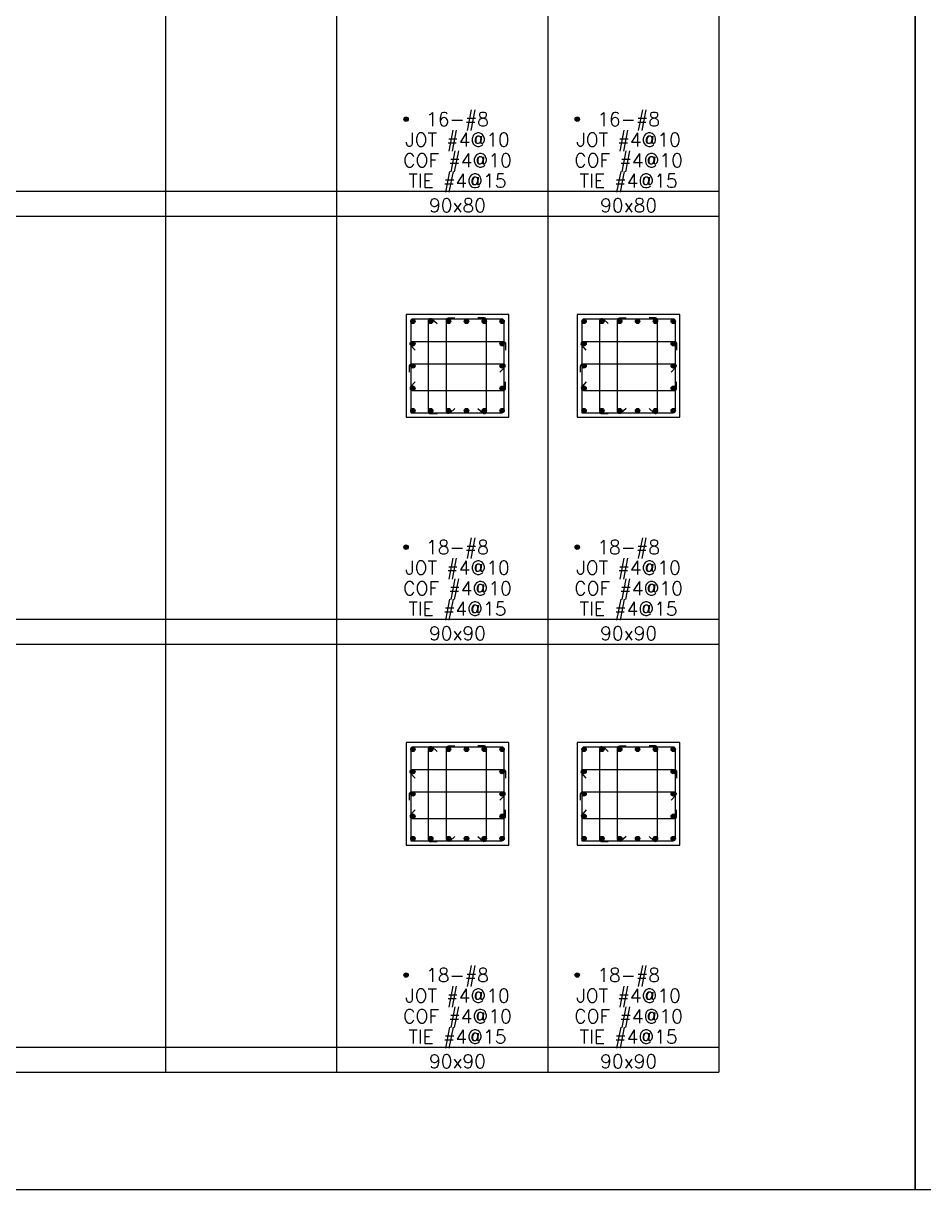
# Model space of a CAD drawing. Header units: millimetres. Extents: x 0 to 31920, y -6088 to 2522.
# Drawn here: x 15178 to 15968, y 0 to 1022 of the extents above; entities that cross this region are included whole.
import ezdxf
from ezdxf.enums import TextEntityAlignment as Align

# ---------------------------------------------------------------- set-up
doc = ezdxf.new("R2010")
doc.units = ezdxf.units.MM
doc.header["$MEASUREMENT"] = 0
for name, color, linetype in [('DwFm', 7, 'Continuous'), ('S-RC', 130, 'Continuous'), ('S-REINF', 6, 'Continuous'), ('S-REINFD', 201, 'Continuous'), ('S-STUD', 1, 'Continuous'), ('S-TEXT', 2, 'Continuous')]:
    doc.layers.add(name, color=color, linetype=linetype)
doc.styles.add('CS4', font='romans.shx', dxfattribs={"width": 0.8, "bigfont": 'lsp.shx'})

# ---------------------------------------------------------------- blocks, each defined once
blk = doc.blocks.new('繪圖範圍')
blk.add_lwpolyline([(0, 51.1), (79.8, 51.1), (79.8, 0), (0, 0)], close=True)

msp = doc.modelspace()

# ---------------------------------------------------------------- hatches: boundary and pattern name
at = {"layer": 'S-REINFD'}
h = msp.add_hatch(color=256, dxfattribs=at)
edge = h.paths.add_edge_path()
edge.add_arc((15513.9, 938), 1.91, 0, 360)
h = msp.add_hatch(color=256, dxfattribs=at)
edge = h.paths.add_edge_path()
edge.add_arc((15663.9, 938), 1.91, 0, 360)
h = msp.add_hatch(color=256, dxfattribs=at)
edge = h.paths.add_edge_path()
edge.add_arc((15519.8, 760.8), 1.91, 0, 360)
h = msp.add_hatch(color=256, dxfattribs=at)
edge = h.paths.add_edge_path()
edge.add_arc((15535.5, 760.8), 1.91, 0, 360)
h = msp.add_hatch(color=256, dxfattribs=at)
edge = h.paths.add_edge_path()
edge.add_arc((15551.1, 760.8), 1.91, 0, 360)
h = msp.add_hatch(color=256, dxfattribs=at)
edge = h.paths.add_edge_path()
edge.add_arc((15566.8, 760.8), 1.91, 0, 360)
h = msp.add_hatch(color=256, dxfattribs=at)
edge = h.paths.add_edge_path()
edge.add_arc((15582.4, 760.8), 1.91, 0, 360)
h = msp.add_hatch(color=256, dxfattribs=at)
edge = h.paths.add_edge_path()
edge.add_arc((15598, 760.8), 1.91, 0, 360)
h = msp.add_hatch(color=256, dxfattribs=at)
edge = h.paths.add_edge_path()
edge.add_arc((15669.8, 760.8), 1.91, 0, 360)
h = msp.add_hatch(color=256, dxfattribs=at)
edge = h.paths.add_edge_path()
edge.add_arc((15685.5, 760.8), 1.91, 0, 360)
h = msp.add_hatch(color=256, dxfattribs=at)
edge = h.paths.add_edge_path()
edge.add_arc((15701.1, 760.8), 1.91, 0, 360)
h = msp.add_hatch(color=256, dxfattribs=at)
edge = h.paths.add_edge_path()
edge.add_arc((15716.8, 760.8), 1.91, 0, 360)
h = msp.add_hatch(color=256, dxfattribs=at)
edge = h.paths.add_edge_path()
edge.add_arc((15732.4, 760.8), 1.91, 0, 360)
h = msp.add_hatch(color=256, dxfattribs=at)
edge = h.paths.add_edge_path()
edge.add_arc((15748, 760.8), 1.91, 0, 360)
h = msp.add_hatch(color=256, dxfattribs=at)
edge = h.paths.add_edge_path()
edge.add_arc((15519.8, 741.3), 1.91, 0, 360)
h = msp.add_hatch(color=256, dxfattribs=at)
edge = h.paths.add_edge_path()
edge.add_arc((15598, 741.3), 1.91, 0, 360)
h = msp.add_hatch(color=256, dxfattribs=at)
edge = h.paths.add_edge_path()
edge.add_arc((15669.8, 741.3), 1.91, 0, 360)
h = msp.add_hatch(color=256, dxfattribs=at)
edge = h.paths.add_edge_path()
edge.add_arc((15748, 741.3), 1.91, 0, 360)
h = msp.add_hatch(color=256, dxfattribs=at)
edge = h.paths.add_edge_path()
edge.add_arc((15519.8, 721.8), 1.91, 0, 360)
h = msp.add_hatch(color=256, dxfattribs=at)
edge = h.paths.add_edge_path()
edge.add_arc((15598, 721.8), 1.91, 0, 360)
h = msp.add_hatch(color=256, dxfattribs=at)
edge = h.paths.add_edge_path()
edge.add_arc((15669.8, 721.8), 1.91, 0, 360)
h = msp.add_hatch(color=256, dxfattribs=at)
edge = h.paths.add_edge_path()
edge.add_arc((15748, 721.8), 1.91, 0, 360)
h = msp.add_hatch(color=256, dxfattribs=at)
edge = h.paths.add_edge_path()
edge.add_arc((15519.8, 702.2), 1.91, 0, 360)
h = msp.add_hatch(color=256, dxfattribs=at)
edge = h.paths.add_edge_path()
edge.add_arc((15598, 702.2), 1.91, 0, 360)
h = msp.add_hatch(color=256, dxfattribs=at)
edge = h.paths.add_edge_path()
edge.add_arc((15669.8, 702.2), 1.91, 0, 360)
h = msp.add_hatch(color=256, dxfattribs=at)
edge = h.paths.add_edge_path()
edge.add_arc((15748, 702.2), 1.91, 0, 360)
h = msp.add_hatch(color=256, dxfattribs=at)
edge = h.paths.add_edge_path()
edge.add_arc((15519.8, 682.7), 1.91, 0, 360)
h = msp.add_hatch(color=256, dxfattribs=at)
edge = h.paths.add_edge_path()
edge.add_arc((15535.5, 682.7), 1.91, 0, 360)
h = msp.add_hatch(color=256, dxfattribs=at)
edge = h.paths.add_edge_path()
edge.add_arc((15551.1, 682.7), 1.91, 0, 360)
h = msp.add_hatch(color=256, dxfattribs=at)
edge = h.paths.add_edge_path()
edge.add_arc((15566.8, 682.7), 1.91, 0, 360)
h = msp.add_hatch(color=256, dxfattribs=at)
edge = h.paths.add_edge_path()
edge.add_arc((15582.4, 682.7), 1.91, 0, 360)
h = msp.add_hatch(color=256, dxfattribs=at)
edge = h.paths.add_edge_path()
edge.add_arc((15598, 682.7), 1.91, 0, 360)
h = msp.add_hatch(color=256, dxfattribs=at)
edge = h.paths.add_edge_path()
edge.add_arc((15669.8, 682.7), 1.91, 0, 360)
h = msp.add_hatch(color=256, dxfattribs=at)
edge = h.paths.add_edge_path()
edge.add_arc((15685.5, 682.7), 1.91, 0, 360)
h = msp.add_hatch(color=256, dxfattribs=at)
edge = h.paths.add_edge_path()
edge.add_arc((15701.1, 682.7), 1.91, 0, 360)
h = msp.add_hatch(color=256, dxfattribs=at)
edge = h.paths.add_edge_path()
edge.add_arc((15716.8, 682.7), 1.91, 0, 360)
h = msp.add_hatch(color=256, dxfattribs=at)
edge = h.paths.add_edge_path()
edge.add_arc((15732.4, 682.7), 1.91, 0, 360)
h = msp.add_hatch(color=256, dxfattribs=at)
edge = h.paths.add_edge_path()
edge.add_arc((15748, 682.7), 1.91, 0, 360)
h = msp.add_hatch(color=256, dxfattribs=at)
edge = h.paths.add_edge_path()
edge.add_arc((15513.9, 563), 1.91, 0, 360)
h = msp.add_hatch(color=256, dxfattribs=at)
edge = h.paths.add_edge_path()
edge.add_arc((15663.9, 563), 1.91, 0, 360)
h = msp.add_hatch(color=256, dxfattribs=at)
edge = h.paths.add_edge_path()
edge.add_arc((15519.8, 385.8), 1.91, 0, 360)
h = msp.add_hatch(color=256, dxfattribs=at)
edge = h.paths.add_edge_path()
edge.add_arc((15535.5, 385.8), 1.91, 0, 360)
h = msp.add_hatch(color=256, dxfattribs=at)
edge = h.paths.add_edge_path()
edge.add_arc((15551.1, 385.8), 1.91, 0, 360)
h = msp.add_hatch(color=256, dxfattribs=at)
edge = h.paths.add_edge_path()
edge.add_arc((15566.8, 385.8), 1.91, 0, 360)
h = msp.add_hatch(color=256, dxfattribs=at)
edge = h.paths.add_edge_path()
edge.add_arc((15582.4, 385.8), 1.91, 0, 360)
h = msp.add_hatch(color=256, dxfattribs=at)
edge = h.paths.add_edge_path()
edge.add_arc((15598, 385.8), 1.91, 0, 360)
h = msp.add_hatch(color=256, dxfattribs=at)
edge = h.paths.add_edge_path()
edge.add_arc((15669.8, 385.8), 1.91, 0, 360)
h = msp.add_hatch(color=256, dxfattribs=at)
edge = h.paths.add_edge_path()
edge.add_arc((15685.5, 385.8), 1.91, 0, 360)
h = msp.add_hatch(color=256, dxfattribs=at)
edge = h.paths.add_edge_path()
edge.add_arc((15701.1, 385.8), 1.91, 0, 360)
h = msp.add_hatch(color=256, dxfattribs=at)
edge = h.paths.add_edge_path()
edge.add_arc((15716.8, 385.8), 1.91, 0, 360)
h = msp.add_hatch(color=256, dxfattribs=at)
edge = h.paths.add_edge_path()
edge.add_arc((15732.4, 385.8), 1.91, 0, 360)
h = msp.add_hatch(color=256, dxfattribs=at)
edge = h.paths.add_edge_path()
edge.add_arc((15748, 385.8), 1.91, 0, 360)
h = msp.add_hatch(color=256, dxfattribs=at)
edge = h.paths.add_edge_path()
edge.add_arc((15519.8, 366.3), 1.91, 0, 360)
h = msp.add_hatch(color=256, dxfattribs=at)
edge = h.paths.add_edge_path()
edge.add_arc((15598, 366.3), 1.91, 0, 360)
h = msp.add_hatch(color=256, dxfattribs=at)
edge = h.paths.add_edge_path()
edge.add_arc((15669.8, 366.3), 1.91, 0, 360)
h = msp.add_hatch(color=256, dxfattribs=at)
edge = h.paths.add_edge_path()
edge.add_arc((15748, 366.3), 1.91, 0, 360)
h = msp.add_hatch(color=256, dxfattribs=at)
edge = h.paths.add_edge_path()
edge.add_arc((15519.8, 346.8), 1.91, 0, 360)
h = msp.add_hatch(color=256, dxfattribs=at)
edge = h.paths.add_edge_path()
edge.add_arc((15598, 346.8), 1.91, 0, 360)
h = msp.add_hatch(color=256, dxfattribs=at)
edge = h.paths.add_edge_path()
edge.add_arc((15669.8, 346.8), 1.91, 0, 360)
h = msp.add_hatch(color=256, dxfattribs=at)
edge = h.paths.add_edge_path()
edge.add_arc((15748, 346.8), 1.91, 0, 360)
h = msp.add_hatch(color=256, dxfattribs=at)
edge = h.paths.add_edge_path()
edge.add_arc((15519.8, 327.2), 1.91, 0, 360)
h = msp.add_hatch(color=256, dxfattribs=at)
edge = h.paths.add_edge_path()
edge.add_arc((15598, 327.2), 1.91, 0, 360)
h = msp.add_hatch(color=256, dxfattribs=at)
edge = h.paths.add_edge_path()
edge.add_arc((15669.8, 327.2), 1.91, 0, 360)
h = msp.add_hatch(color=256, dxfattribs=at)
edge = h.paths.add_edge_path()
edge.add_arc((15748, 327.2), 1.91, 0, 360)
h = msp.add_hatch(color=256, dxfattribs=at)
edge = h.paths.add_edge_path()
edge.add_arc((15519.8, 307.7), 1.91, 0, 360)
h = msp.add_hatch(color=256, dxfattribs=at)
edge = h.paths.add_edge_path()
edge.add_arc((15535.5, 307.7), 1.91, 0, 360)
h = msp.add_hatch(color=256, dxfattribs=at)
edge = h.paths.add_edge_path()
edge.add_arc((15551.1, 307.7), 1.91, 0, 360)
h = msp.add_hatch(color=256, dxfattribs=at)
edge = h.paths.add_edge_path()
edge.add_arc((15566.8, 307.7), 1.91, 0, 360)
h = msp.add_hatch(color=256, dxfattribs=at)
edge = h.paths.add_edge_path()
edge.add_arc((15582.4, 307.7), 1.91, 0, 360)
h = msp.add_hatch(color=256, dxfattribs=at)
edge = h.paths.add_edge_path()
edge.add_arc((15598, 307.7), 1.91, 0, 360)
h = msp.add_hatch(color=256, dxfattribs=at)
edge = h.paths.add_edge_path()
edge.add_arc((15669.8, 307.7), 1.91, 0, 360)
h = msp.add_hatch(color=256, dxfattribs=at)
edge = h.paths.add_edge_path()
edge.add_arc((15685.5, 307.7), 1.91, 0, 360)
h = msp.add_hatch(color=256, dxfattribs=at)
edge = h.paths.add_edge_path()
edge.add_arc((15701.1, 307.7), 1.91, 0, 360)
h = msp.add_hatch(color=256, dxfattribs=at)
edge = h.paths.add_edge_path()
edge.add_arc((15716.8, 307.7), 1.91, 0, 360)
h = msp.add_hatch(color=256, dxfattribs=at)
edge = h.paths.add_edge_path()
edge.add_arc((15732.4, 307.7), 1.91, 0, 360)
h = msp.add_hatch(color=256, dxfattribs=at)
edge = h.paths.add_edge_path()
edge.add_arc((15748, 307.7), 1.91, 0, 360)
h = msp.add_hatch(color=256, dxfattribs=at)
edge = h.paths.add_edge_path()
edge.add_arc((15513.9, 188), 1.91, 0, 360)
h = msp.add_hatch(color=256, dxfattribs=at)
edge = h.paths.add_edge_path()
edge.add_arc((15663.9, 188), 1.91, 0, 360)

# ---------------------------------------------------------------- linework, layer by layer
at = {"layer": 'S-RC'}
for points in [[(15513.9, 676.8), (15603.9, 676.8), (15603.9, 766.8), (15513.9, 766.8), (15513.9, 676.8)], [(15663.9, 676.8), (15753.9, 676.8), (15753.9, 766.8), (15663.9, 766.8), (15663.9, 676.8)], [(15513.9, 301.8), (15603.9, 301.8), (15603.9, 391.8), (15513.9, 391.8), (15513.9, 301.8)], [(15663.9, 301.8), (15753.9, 301.8), (15753.9, 391.8), (15663.9, 391.8), (15663.9, 301.8)]]:
    msp.add_lwpolyline(points, dxfattribs=at)
at = {"layer": 'S-REINF', "color": 2}
for points in [[(15517.9, 680.8), (15598, 680.8, 0.414214), (15599.9, 682.7), (15599.9, 760.8, 0.414214), (15598, 762.8), (15519.8, 762.8, 0.414214), (15517.9, 760.8), (15517.9, 680.8)], [(15541.1, 679.7), (15535.5, 679.7, -0.414214), (15533.6, 681.6), (15533.6, 761.5, -0.653352), (15536.8, 762.9), (15541.1, 758.9)], [(15556.7, 684.6), (15552.4, 680.6, -0.653352), (15549.2, 682), (15549.2, 761.9, -0.414214), (15551.1, 763.8), (15556.7, 763.8)], [(15576.8, 684.6), (15581.1, 680.6, 0.653352), (15584.3, 682), (15584.3, 761.9, 0.414214), (15582.4, 763.8), (15576.8, 763.8)], [(15667.9, 680.8), (15748, 680.8, 0.414214), (15749.9, 682.7), (15749.9, 760.8, 0.414214), (15748, 762.8), (15669.8, 762.8, 0.414214), (15667.9, 760.8), (15667.9, 680.8)], [(15691.1, 679.7), (15685.5, 679.7, -0.414214), (15683.6, 681.6), (15683.6, 761.5, -0.653352), (15686.8, 762.9), (15691.1, 758.9)], [(15706.7, 684.6), (15702.4, 680.6, -0.653352), (15699.2, 682), (15699.2, 761.9, -0.414214), (15701.1, 763.8), (15706.7, 763.8)], [(15726.8, 684.6), (15731.1, 680.6, 0.653352), (15734.3, 682), (15734.3, 761.9, 0.414214), (15732.4, 763.8), (15726.8, 763.8)], [(15521.8, 735.7), (15517.8, 740, -0.653352), (15519.2, 743.2), (15599.1, 743.2, -0.414214), (15601, 741.3), (15601, 735.7)], [(15671.8, 735.7), (15667.8, 740, -0.653352), (15669.2, 743.2), (15749.1, 743.2, -0.414214), (15751, 741.3), (15751, 735.7)], [(15516.8, 716.2), (15516.8, 721.8, -0.414214), (15518.7, 723.7), (15598.7, 723.7, -0.653352), (15600.1, 720.5), (15596.1, 716.2)], [(15666.8, 716.2), (15666.8, 721.8, -0.414214), (15668.7, 723.7), (15748.7, 723.7, -0.653352), (15750.1, 720.5), (15746.1, 716.2)], [(15521.8, 707.8), (15517.8, 703.5, 0.653352), (15519.2, 700.3), (15599.1, 700.3, 0.414214), (15601, 702.2), (15601, 707.8)], [(15671.8, 707.8), (15667.8, 703.5, 0.653352), (15669.2, 700.3), (15749.1, 700.3, 0.414214), (15751, 702.2), (15751, 707.8)], [(15541.1, 304.7), (15535.5, 304.7, -0.414214), (15533.6, 306.6), (15533.6, 386.5, -0.653352), (15536.8, 387.9), (15541.1, 383.9)], [(15556.7, 309.6), (15552.4, 305.6, -0.653352), (15549.2, 307), (15549.2, 386.9, -0.414214), (15551.1, 388.8), (15556.7, 388.8)], [(15576.8, 309.6), (15581.1, 305.6, 0.653352), (15584.3, 307), (15584.3, 386.9, 0.414214), (15582.4, 388.8), (15576.8, 388.8)], [(15691.1, 304.7), (15685.5, 304.7, -0.414214), (15683.6, 306.6), (15683.6, 386.5, -0.653352), (15686.8, 387.9), (15691.1, 383.9)], [(15706.7, 309.6), (15702.4, 305.6, -0.653352), (15699.2, 307), (15699.2, 386.9, -0.414214), (15701.1, 388.8), (15706.7, 388.8)], [(15726.8, 309.6), (15731.1, 305.6, 0.653352), (15734.3, 307), (15734.3, 386.9, 0.414214), (15732.4, 388.8), (15726.8, 388.8)], [(15517.9, 305.8), (15598, 305.8, 0.414214), (15599.9, 307.7), (15599.9, 385.8, 0.414214), (15598, 387.8), (15519.8, 387.8, 0.414214), (15517.9, 385.8), (15517.9, 305.8)], [(15667.9, 305.8), (15748, 305.8, 0.414214), (15749.9, 307.7), (15749.9, 385.8, 0.414214), (15748, 387.8), (15669.8, 387.8, 0.414214), (15667.9, 385.8), (15667.9, 305.8)], [(15521.8, 360.7), (15517.8, 365, -0.653352), (15519.2, 368.2), (15599.1, 368.2, -0.414214), (15601, 366.3), (15601, 360.7)], [(15671.8, 360.7), (15667.8, 365, -0.653352), (15669.2, 368.2), (15749.1, 368.2, -0.414214), (15751, 366.3), (15751, 360.7)], [(15516.8, 341.2), (15516.8, 346.8, -0.414214), (15518.7, 348.7), (15598.7, 348.7, -0.653352), (15600.1, 345.5), (15596.1, 341.2)], [(15666.8, 341.2), (15666.8, 346.8, -0.414214), (15668.7, 348.7), (15748.7, 348.7, -0.653352), (15750.1, 345.5), (15746.1, 341.2)], [(15521.8, 332.8), (15517.8, 328.5, 0.653352), (15519.2, 325.3), (15599.1, 325.3, 0.414214), (15601, 327.2), (15601, 332.8)], [(15671.8, 332.8), (15667.8, 328.5, 0.653352), (15669.2, 325.3), (15749.1, 325.3, 0.414214), (15751, 327.2), (15751, 332.8)]]:
    msp.add_lwpolyline(points, format="xyb", dxfattribs=at)
at = {"layer": 'S-REINFD'}
for centre in [(15513.9, 938), (15663.9, 938), (15519.8, 760.8), (15535.5, 760.8), (15551.1, 760.8), (15566.8, 760.8), (15582.4, 760.8), (15598, 760.8), (15669.8, 760.8), (15685.5, 760.8), (15701.1, 760.8), (15716.8, 760.8), (15732.4, 760.8), (15748, 760.8), (15519.8, 741.3), (15598, 741.3), (15669.8, 741.3), (15748, 741.3), (15519.8, 721.8), (15598, 721.8), (15669.8, 721.8), (15748, 721.8), (15519.8, 702.2), (15598, 702.2), (15669.8, 702.2), (15748, 702.2), (15519.8, 682.7), (15535.5, 682.7), (15551.1, 682.7), (15566.8, 682.7), (15582.4, 682.7), (15598, 682.7), (15669.8, 682.7), (15685.5, 682.7), (15701.1, 682.7), (15716.8, 682.7), (15732.4, 682.7), (15748, 682.7), (15513.9, 563), (15663.9, 563), (15519.8, 385.8), (15535.5, 385.8), (15551.1, 385.8), (15566.8, 385.8), (15582.4, 385.8), (15598, 385.8), (15669.8, 385.8), (15685.5, 385.8), (15701.1, 385.8), (15716.8, 385.8), (15732.4, 385.8), (15748, 385.8), (15519.8, 366.3), (15598, 366.3), (15669.8, 366.3), (15748, 366.3), (15519.8, 346.8), (15598, 346.8), (15669.8, 346.8), (15748, 346.8), (15519.8, 327.2), (15598, 327.2), (15669.8, 327.2), (15748, 327.2), (15519.8, 307.7), (15535.5, 307.7), (15551.1, 307.7), (15566.8, 307.7), (15582.4, 307.7), (15598, 307.7), (15669.8, 307.7), (15685.5, 307.7), (15701.1, 307.7), (15716.8, 307.7), (15732.4, 307.7), (15748, 307.7), (15513.9, 188), (15663.9, 188)]:
    msp.add_circle(centre, 1.91, dxfattribs=at)
at = {"layer": 'S-STUD'}
for p, q in [((15303, 2014), (15303, 103)), ((15453, 2014), (15453, 103)), ((15638, 2014), (15638, 103)), ((15788, 2014), (15788, 103)), ((12783, 875), (15788, 875)), ((12783, 853), (15788, 853)), ((12783, 500), (15788, 500)), ((12783, 478), (15788, 478)), ((12783, 125), (15788, 125)), ((12783, 103), (15788, 103))]:
    msp.add_line(p, q, dxfattribs=at)

# ---------------------------------------------------------------- block references
at = {"layer": 'DwFm', "xscale": 40, "yscale": 40, "zscale": 40}
for p in [(12768, 0), (15960, 0)]:
    msp.add_blockref('繪圖範圍', p, dxfattribs=at)

# ---------------------------------------------------------------- texts
at = {"layer": 'S-TEXT', "style": 'CS4'}
for s, p in [('16-#8', (15558.9, 932)), ('16-#8', (15708.9, 932)), ('JOT #4@10', (15558.9, 914)), ('JOT #4@10', (15708.9, 914)), ('COF #4@10', (15558.9, 896)), ('COF #4@10', (15708.9, 896)), ('TIE #4@15', (15558.9, 878)), ('TIE #4@15', (15708.9, 878)), ('90x80', (15558.9, 856.5)), ('90x80', (15708.9, 856.5)), ('18-#8', (15558.9, 557)), ('18-#8', (15708.9, 557)), ('JOT #4@10', (15558.9, 539)), ('JOT #4@10', (15708.9, 539)), ('COF #4@10', (15558.9, 521)), ('COF #4@10', (15708.9, 521)), ('TIE #4@15', (15558.9, 503)), ('TIE #4@15', (15708.9, 503)), ('90x90', (15558.9, 481.5)), ('90x90', (15708.9, 481.5)), ('18-#8', (15558.9, 182)), ('18-#8', (15708.9, 182)), ('JOT #4@10', (15558.9, 164)), ('JOT #4@10', (15708.9, 164)), ('COF #4@10', (15558.9, 146)), ('COF #4@10', (15708.9, 146)), ('TIE #4@15', (15558.9, 128)), ('TIE #4@15', (15708.9, 128)), ('90x90', (15558.9, 106.5)), ('90x90', (15708.9, 106.5))]:
    msp.add_text(s, height=12, dxfattribs=at).set_placement(p, align=Align.CENTER)

doc.saveas('drawing.dxf')
